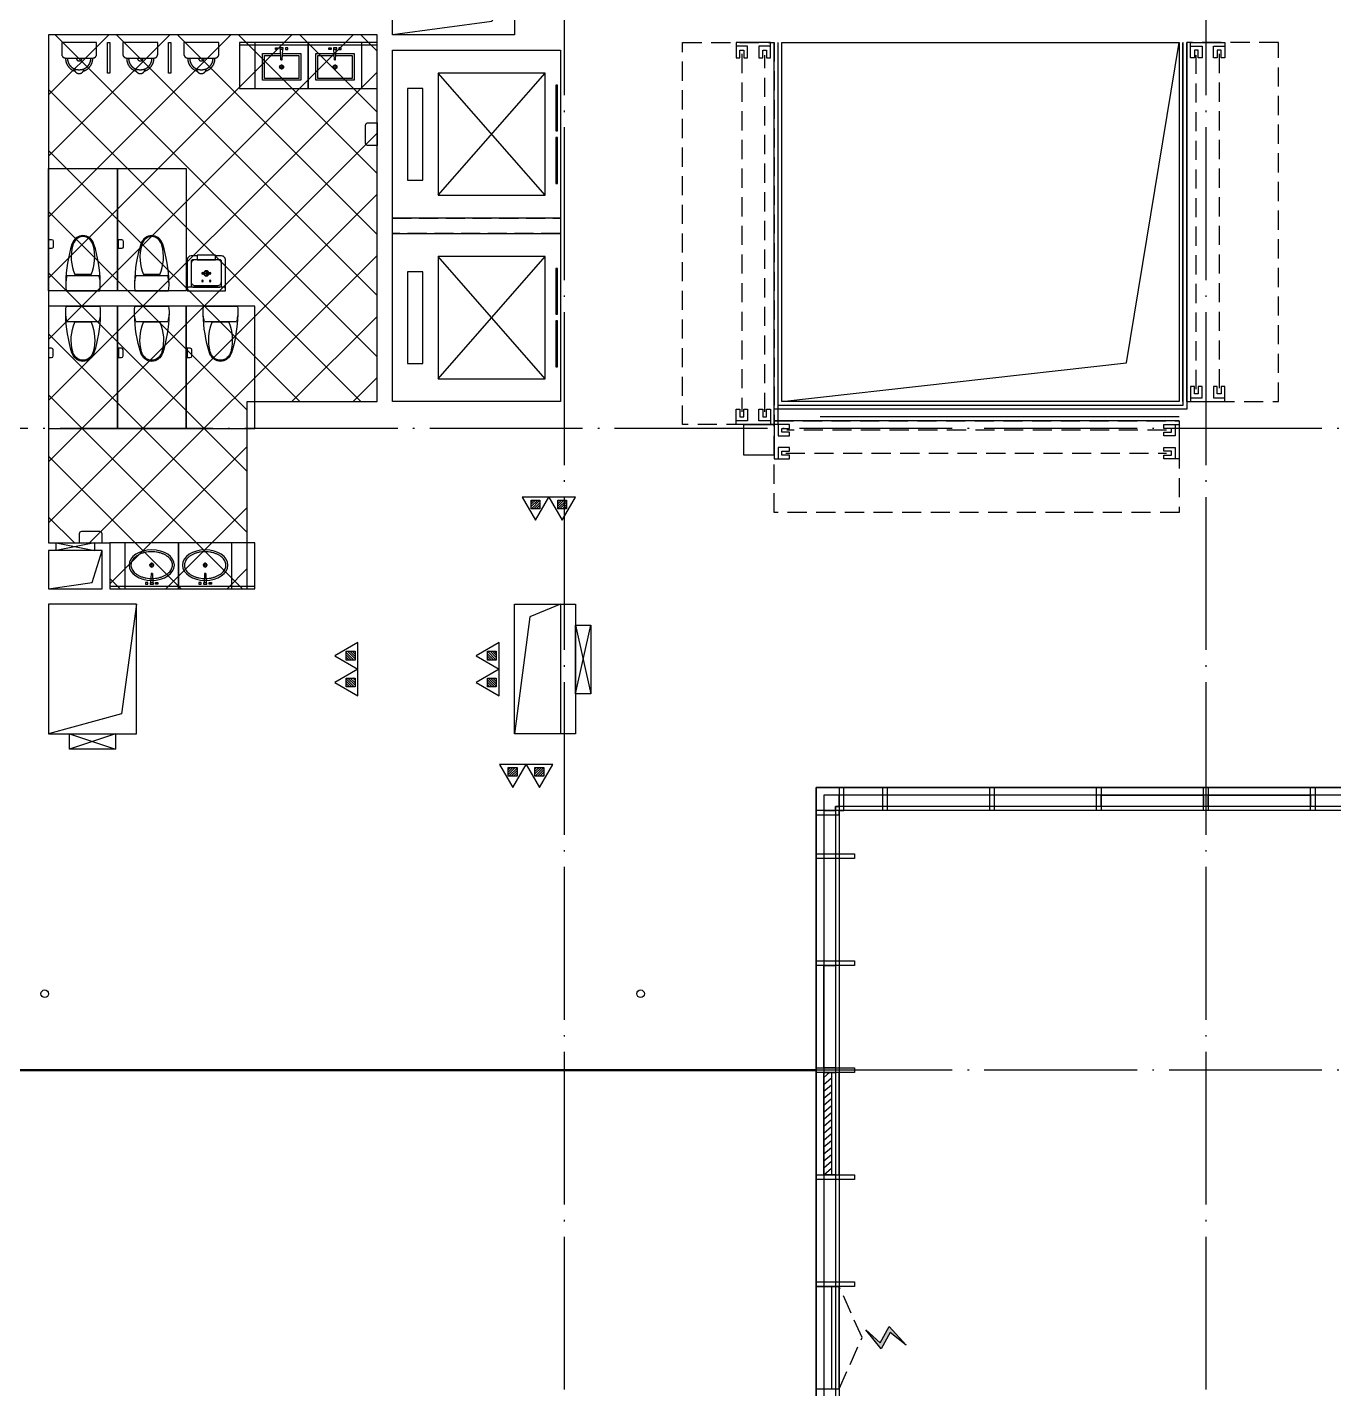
# Model space of a CAD drawing. Extents: x -186750 to 855523, y -12902 to 560425.
# Drawn here: x 121527 to 138632, y 182430 to 200250 of the extents above; entities that cross this region are included whole.
import ezdxf
from ezdxf.xclip import XClip

# ---------------------------------------------------------------- set-up
doc = ezdxf.new("R2010")
doc.units = 0
doc.header["$LTSCALE"] = 1000
doc.header["$MEASUREMENT"] = 0
doc.header["$XCLIPFRAME"] = 0
for name, pattern in [('104-10 轴网$0$DOTE', [2.4200000000000004, 2, -0.2, 0.02, -0.2]), ('8#楼幕墙$0$109-34 轴网$0$L1$0$$AUDIT_BAD_LTYPE1', [0]), ('8#楼幕墙$0$DASH', [0.35, 0.25, -0.1]), ('X-104 8#10#平面$0$109-34 轴网$0$L1$0$$AUDIT_BAD_LTYPE1', [0]), ('X-104 8#10#平面$0$CACHE', [0.375, 0.25, -0.125]), ('X-104 8#10#平面$0$DASH', [0.35, 0.25, -0.1])]:
    doc.linetypes.add(name, pattern=pattern)
for name, color, linetype in [('104-10 轴网$0$A_AXIS-轴线', 252, '104-10 轴网$0$DOTE'), ('8#楼幕墙$0$A-C_玻璃幕墙', 140, 'Continuous'), ('8#楼幕墙$0$A-TECH_结构', 21, 'Continuous'), ('EQUIP_消防', 7, 'Continuous'), ('TWT_TEXT', 7, 'Continuous'), ('VPIPE-雨水', 4, 'TG_Y'), ('X-104 8#10#平面$0$A-E_栏杆', 252, 'Continuous'), ('X-104 8#10#平面$0$A-E_电梯', 252, 'Continuous'), ('X-104 8#10#平面$0$A-FC', 252, 'X-104 8#10#平面$0$CACHE'), ('X-104 8#10#平面$0$A-I_卫-洁具', 8, 'Continuous'), ('X-104 8#10#平面$0$A-SUR_看线', 252, 'Continuous'), ('X-104 8#10#平面$0$A-TECH_暖通', 162, 'Continuous'), ('X-104 8#10#平面$0$A-TECH_结构', 252, 'Continuous'), ('X-104 8#10#平面$0$A_STR-砌块墙', 121, 'Continuous')]:
    doc.layers.add(name, color=color, linetype=linetype)
doc.layers.add('8#楼幕墙$0$04-电动窗', color=1, linetype='Continuous', plot=False)
doc.layers.add('X-104 8#10#平面$0$04-不打印_辅助线', color=165, linetype='Continuous', plot=False)
doc.styles.add('TG_LINETYPE', font='romans2.shx', dxfattribs={"width": 0.8, "height": 3, "bigfont": 'hzdf2.shx'})
doc.linetypes.add('TG_Y', pattern='A,5,-0.3,["Y",TG_LINETYPE,S=0.1,R=0,X=-0.23,Y=-0.15],0', length=5.3)

# ---------------------------------------------------------------- blocks, each defined once
blk = doc.blocks.new('104-10 轴网')
at = {"layer": '104-10 轴网$0$A_AXIS-轴线', "linetype": '104-10 轴网$0$DOTE'}
for p, q in [((137229.5977508624, 40099.99999999987), (137229.5977508621, -6500.000000000186)), ((145629.5977508624, 40099.99999999987), (145629.5977508621, -6500.000000000186)), ((168929.5977508623, 16799.99999999987), (113929.5977508621, 16799.99999999982)), ((168929.5977508623, 8399.999999999873), (113929.5977508621, 8399.999999999822))]:
    blk.add_line(p, q, dxfattribs=at)
blk = doc.blocks.new('X-104 8#10#平面$0$meae')
for p, q in [((-215.039999999979, 0), (-243.7679999999818, 0)), ((-210, 5.039999999979045), (-210, 32.76000000000931)), ((-176.7359999999753, 0), (-204.9599999999627, 0)), ((-99.54815868195146, 8), (21.68149024352897, 14.3899337600451)), ((-99.54815868195146, -7.999999999941792), (-99.54815868195146, 8)), ((21.68149024352897, -14.3899337601033), (21.68149024352897, 14.3899337600451)), ((-210, -32.25599999999395), (-210, -5.039999999979045)), ((-99.54815868195146, -8.000000000058208), (21.68149024352897, -14.3899337601033))]:
    blk.add_line(p, q)
at = {"const_width": 0.8399999999999999}
blk.add_lwpolyline([(-209.5800000000163, -0.1400000000139698, -0.9999999999999999), (-210.4199999999837, -0.1400000000139698, -0.9999999999999999)], format="xyb", close=True, dxfattribs=at)
for points in [[(17.19145484233741, 81.35012003820157), (40, 81.35012003820157), (39.99999999994179, 51.35012003820157), (17.1914548422792, 51.35012003820157)], [(21.68149024352897, 21.35012003820157), (40, 21.35012003820157), (40, -21.35012003820157), (21.68149024352897, -21.35012003820157)], [(17.19145484233741, -81.35012003820157), (40, -81.35012003820157), (39.99999999994179, -51.35012003820157), (17.1914548422792, -51.35012003820157)]]:
    blk.add_lwpolyline(points, close=True)
blk.add_circle((-210, 0), 25.2)
blk.add_ellipse((-210, 0), major_axis=(0, -296.8388870928175), ratio=0.6737661697857759)
at = {"color": 8}
blk.add_open_spline([(-210, -271.838887092832), (-201.6286662275088, -271.838887092832), (-193.2556980797672, -270.8834744876949), (-176.5567826171755, -267.0318226981908), (-168.2292954665609, -264.1331208487391), (-151.7464247078751, -256.3412992825033), (-143.592075161112, -251.4461166422116), (-127.6688291439204, -239.6628589069005), (-119.9016611408442, -232.7743547918508), (-105.0053654383519, -217.100718463771), (-97.87740360945463, -208.3160983382841), (-84.50442564953119, -189.0367220979533), (-78.25994529254967, -178.5426552897552), (-66.86596525227651, -156.1005802754662), (-61.71665413689334, -144.1531549534993), (-52.68240508378949, -119.1104159536771), (-48.79751711455174, -106.0155586157343), (-42.41598126577446, -79.01830609660828), (-39.91934085072717, -65.11628590768669), (-36.39207964838715, -36.86706837144447), (-35.3614577781409, -22.5202054088586), (-34.79793056182098, 6.244822261855006), (-35.26502483320655, 20.66266644134885), (-37.68259151588427, 49.19399507466005), (-39.63306519814068, 63.30715293157846), (-44.95700291811954, 90.86129060061648), (-48.33046480413759, 104.3019146881416), (-56.39392556494568, 130.1611448710319), (-61.0838973345235, 142.5793309712317), (-71.62818411248736, 166.0733063118532), (-77.48238030000357, 177.1485642623738), (-90.15903716551838, 197.6798496269621), (-96.98112566315103, 207.1352148510632), (-111.3602107425686, 224.2113378457143), (-118.9163064261083, 231.8314545630128), (-134.510733252624, 245.1036245926516), (-142.547481424408, 250.7556368449004), (-158.868371842138, 260.0530890176306), (-167.1509793659789, 263.6999722997425), (-183.7976203592261, 269.0257272459567), (-192.162095878215, 270.7072330619558), (-208.8995512870024, 272.153067119536), (-217.2755150526064, 271.9185741905239), (-234.0031495776493, 269.526916392555), (-242.3573442720808, 267.3679324407713), (-258.9526960913208, 261.0731867576833), (-267.1936322519905, 256.9349128940958), (-283.3781850557425, 246.65468100406), (-291.3201072766096, 240.5117016318836), (-306.6623222918133, 226.2813428560039), (-314.0611830068519, 218.1942343084957), (-328.0653621423407, 200.2301868745126), (-334.6699371464783, 190.353927289194), (-346.859358667396, 169.044026111078), (-352.4439172392595, 157.6110181525), (-362.4072642970132, 133.476927122334), (-366.7859668953461, 120.7763437553076), (-374.1964356524404, 94.43610308453208), (-377.2281845823745, 80.79684587812517), (-381.8495765395346, 52.93462008907227), (-383.4392193020904, 38.71199739631265), (-385.1273327118251, 10.0537408667733), (-385.225804392132, -4.381569712015335), (-383.9285565786413, -33.08909023553133), (-382.5328362500295, -47.36097819061251), (-378.2902226594742, -75.36972922243876), (-375.4433290168527, -89.10625087702647), (-368.3874579074909, -115.6863969620317), (-364.1784936326439, -128.529630749661), (-354.5335200406262, -152.9902308470919), (-349.097582319926, -164.6071133053629), (-337.1786070214584, -186.3198765731067), (-330.6958189697471, -196.415140855941), (-316.9037533847149, -214.843760280055), (-309.5951420506462, -223.1764269854757), (-294.4000191528467, -237.9131964488188), (-286.5148495539906, -244.3169298697612), (-270.41386736813, -255.1213227973203), (-262.1997869724291, -259.5227866767091), (-245.6385630253353, -266.3373192788567), (-237.2919559226721, -268.7527736420161), (-222.6272707111784, -271.2949484957498), (-216.3134306632564, -271.838887092832), (-210, -271.838887092832)], degree=3, knots=[0, 0, 0, 0, 0.1541728099079682, 0.1541728099079682, 0.3083456198159364, 0.3083456198159364, 0.4625184297239047, 0.4625184297239047, 0.6166912396318729, 0.6166912396318729, 0.7708640495398411, 0.7708640495398411, 0.9250368594478093, 0.9250368594478093, 1.079209669355778, 1.079209669355778, 1.233382479263746, 1.233382479263746, 1.387555289171714, 1.387555289171714, 1.541728099079682, 1.541728099079682, 1.69590090898765, 1.69590090898765, 1.850073718895619, 1.850073718895619, 2.004246528803587, 2.004246528803587, 2.158419338711555, 2.158419338711555, 2.312592148619523, 2.312592148619523, 2.466764958527492, 2.466764958527492, 2.62093776843546, 2.62093776843546, 2.775110578343428, 2.775110578343428, 2.929283388251396, 2.929283388251396, 3.083456198159364, 3.083456198159364, 3.237629008067333, 3.237629008067333, 3.391801817975301, 3.391801817975301, 3.545974627883269, 3.545974627883269, 3.700147437791237, 3.700147437791237, 3.854320247699206, 3.854320247699206, 4.008493057607174, 4.008493057607174, 4.162665867515142, 4.162665867515142, 4.31683867742311, 4.31683867742311, 4.471011487331078, 4.471011487331078, 4.625184297239047, 4.625184297239047, 4.779357107147015, 4.779357107147015, 4.933529917054983, 4.933529917054983, 5.087702726962951, 5.087702726962951, 5.24187553687092, 5.24187553687092, 5.396048346778888, 5.396048346778888, 5.550221156686856, 5.550221156686856, 5.704393966594824, 5.704393966594824, 5.858566776502792, 5.858566776502792, 6.012739586410761, 6.012739586410761, 6.166912396318729, 6.166912396318729, 6.283185307179586, 6.283185307179586, 6.283185307179586, 6.283185307179586], dxfattribs=at)
at = {"layer": 'X-104 8#10#平面$0$04-不打印_辅助线'}
blk.add_lwpolyline([(-499.9999999998836, -349.9999999999418), (-499.9999999998836, 350.0000000000582), (100.0000000001164, 350.0000000000582), (100.0000000001164, -349.9999999999418)], close=True, dxfattribs=at)
blk = doc.blocks.new('X-104 8#10#平面$0$A-toilet-F2$0$A-toilet-F3$0$$plan$00000388')
for p, q in [((-202.5, -209.53125), (-202.5, 209.53125)), ((0, -220.78125), (0, 220.78125)), ((-211.7636100000016, 107.6506163835302), (-211.7636100000016, -107.6506388835276))]:
    blk.add_line(p, q)
blk.add_lwpolyline([(-202.4999999999999, -209.5312499999999), (-151.5815775000015, -220.9312574999972), (-102.2263650000007, -226.3893074999992), (-50.17650749999908, -226.3893074999992), (8.526512829121202e-14, -220.7812499999999)])
for centre, radius, start, end in [((-70.50223739520334, -1596.893304158019), 1822.905267548176, 91.22236801686525, 107.2477400730136), ((-76.17188249999913, -236.25), 463.3354349999999, 97.73994600000086, 105.8219819999994), ((-76.17188249999913, -236.25), 463.3354349999999, 80.5376779999934, 97.73994600000086), ((-595.175017904075, 0), 128.7061108459815, 159.5476091936029, 200.4523908063857), ((-562.4982811024126, -12.18639293920603), 163.5812782416205, 107.2477400730136, 159.5476091936029), ((-580.3665348804823, -1.124999869261956e-05), 128.7061108459815, 136.8542646013629, 223.1457353986371), ((-555.5449209055997, -23.26485846064998), 162.7261878014058, 104.7785650587778, 136.8542646013629), ((-443.4417002224786, -448.2021481943076), 602.2018211347165, 67.37374387746667, 104.7785650587778), ((-562.4982811024126, 12.18639293920603), 163.5812782416205, 200.4523908063857, 252.7522599269864), ((-555.5449209055997, 23.26483596065259), 162.7261878014058, 223.1457353986371, 255.2214349412222), ((-70.50223739520334, 1596.893304158019), 1822.905267548176, 252.7522599269864, 268.7776319831348), ((-443.4417002224786, 448.2021256943101), 602.2018211347165, 255.2214349412222, 292.6262561225334)]:
    blk.add_arc(centre, radius, start, end)
blk = doc.blocks.new('X-104 8#10#平面$0$hgfasg')
at = {"layer": 'X-104 8#10#平面$0$04-不打印_辅助线'}
blk.add_lwpolyline([(-450, 1599.999999999709), (450, 1599.999999999651), (450, -3.492459654808044e-10), (-450, -2.91038304567337e-10)], close=True, dxfattribs=at)
at = {"rotation": 270}
blk.add_blockref('X-104 8#10#平面$0$A-toilet-F2$0$A-toilet-F3$0$$plan$00000388', (0, 0), dxfattribs=at)
blk = doc.blocks.new('X-104 8#10#平面$0$hgfd')
at = {"color": 8}
for p, q in [((-38.49999971458601, 228.000000048185), (38.50000028541399, 227.9999999518077)), ((3.335953806526959e-07, 266.5000000000036), (2.372253220528364e-07, 189.5000000000036))]:
    blk.add_line(p, q, dxfattribs=at)
for points in [[(250, -3.504792402964085e-07), (-249.9999999999927, 3.504792402964085e-07), (-249.9999994917889, 406.0000003504792, -0.4142135623732199), (-199.9999994292011, 456.0000002878987), (-119.9999994292084, 456.0000001877597), (-119.9999994166865, 466.000000187767), (120.0000005833208, 465.9999998122548), (120.0000005708062, 455.9999998122548), (200.000000570777, 455.9999997121158, -0.414213562372991), (250.0000005081893, 405.9999996495353)], [(175.000000062566, 49.99999974339516), (-174.9999999374049, 50.00000025659756, -0.4142135623730927), (-199.9999999061183, 75.00000028789145), (-199.9999995230974, 381.0000002878987, -0.414213562373095), (-174.9999994917962, 406.0000002565976), (175.0000005082111, 405.9999997434024, -0.4142135623731322), (200.0000004769245, 380.9999997121085), (200.0000000938744, 74.99999971210127, -0.4142135623730573)], [(250, -3.504792402964085e-07), (-249.9999999999927, 3.504792402964085e-07), (-249.9999999686988, 25.00000035048652, -0.4142135623730971), (-224.9999999373977, 50.00000031918535), (225.0000000625878, 49.99999968082193, -0.4142135623730932), (250.0000000313012, 24.99999964952804)]]:
    blk.add_lwpolyline(points, format="xyb", close=True)
blk.add_lwpolyline([(120.0000005708062, 455.9999998122548), (200.000000570777, 455.9999997121158, -0.414213562373095), (250.0000005081893, 405.9999996495353), (250, -3.504792402964085e-07), (-249.9999999999927, 3.504792402964085e-07), (-249.9999994917889, 406.0000003504792, -0.4142135623730929), (-199.9999994292011, 456.0000002878987), (-119.9999994292084, 456.0000001877597)], format="xyb")
blk.add_lwpolyline([(150.0000000876389, 69.99999977469633), (-149.9999999123756, 70.00000022531094, -0.4142135623730976), (-199.9999998497879, 120.0000002878915), (-199.9999995543913, 356.0000002878842, -0.414213562373095), (-149.9999994918035, 406.0000002253037), (150.0000005081965, 405.9999997746963, -0.414213562373095), (200.0000004456087, 355.9999997121085), (200.0000001502194, 119.9999997121231, -0.4142135623731096)], format="xyb", close=True, dxfattribs=at)
blk.add_lwpolyline([(120.0000005082184, 405.9999998122476), (-119.9999994917889, 406.0000001877524), (-119.9999994166865, 466.000000187767), (120.0000005833208, 465.9999998122548)], close=True)
for centre, radius in [((-49.99999971457146, 228.0000000625914), 10), ((2.854139893315732e-07, 228.0000000000036), 35), ((50.00000028542127, 227.9999999374159), 10), ((-49.99999983975431, 128.0000000625841), 10), ((50.00000016025297, 127.9999999374159), 10)]:
    blk.add_circle(centre, radius)
blk.add_circle((2.854139893315732e-07, 228.0000000000036), 25, dxfattribs=at)
blk = doc.blocks.new('X-104 8#10#平面$0$卫生间')
at = {"layer": 'X-104 8#10#平面$0$A-I_卫-洁具', "ltscale": 0.1}
blk.add_lwpolyline([(29249.99997658384, 18300.0000078821), (31149.99997658456, 18300.00000788411), (31149.99997658456, 18900.00000788411), (29249.99997658384, 18900.0000078821)], close=True, dxfattribs=at)
blk.add_lwpolyline([(29249.9999765839, 18900.00000788417), (29249.9999765839, 18870.00000788417), (31149.99997652085, 18870.00000788397), (31149.99997652428, 18900.00000788411)], dxfattribs=at)
for points in [[(31549.99997658755, 18300.00000787908), (31249.99997658755, 18300.00000787908), (31249.99997658755, 18180.00000787896, 0.414213562373095), (31279.99997658755, 18150.00000787896), (31519.99997658755, 18150.00000787896, 0.414213562373095), (31549.99997658755, 18180.00000787896)], [(27649.9999765533, 12800.00000788734), (27649.9999765533, 13100.00000788734), (27769.99997655342, 13100.00000788734, -0.414213562373095), (27799.99997655342, 13070.00000788734), (27799.99997655342, 12830.00000788734, -0.414213562373095), (27769.99997655342, 12800.00000788734)]]:
    blk.add_lwpolyline(points, format="xyb", close=True, dxfattribs=at)
at = {"layer": 'X-104 8#10#平面$0$A-I_卫-洁具'}
for points in [[(30074.99997657166, 15851.95678070415), (30074.99997657168, 15771.95678070415, 0.4142135623730523), (30094.99997657168, 15751.95678070415), (30134.99997657171, 15751.95678070415), (30134.99997657169, 15871.95678070415), (30094.99997657166, 15871.95678070415, 0.4142135623731306)], [(30974.99997657155, 15851.95678070412), (30974.99997657156, 15771.95678070412, 0.4142135623730523), (30994.99997657156, 15751.95678070412), (31034.99997657159, 15751.95678070412), (31034.99997657158, 15871.95678070412), (30994.99997657155, 15871.95678070412, 0.4142135623731306)], [(31889.99997657165, 15851.95678070426), (31889.99997657166, 15771.95678070426, 0.4142135623730523), (31909.99997657166, 15751.95678070426), (31949.99997657169, 15751.95678070426), (31949.99997657168, 15871.95678070426), (31909.99997657165, 15871.95678070426, 0.4142135623731306)], [(30974.99997657155, 14348.04323506608), (30974.99997657156, 14428.04323506608, -0.4142135623730523), (30994.99997657156, 14448.04323506608), (31034.99997657159, 14448.04323506608), (31034.99997657158, 14328.04323506608), (30994.99997657155, 14328.04323506608, -0.4142135623731306)], [(31889.99997657163, 14348.04323506594), (31889.99997657166, 14428.04323506594, -0.4142135623730523), (31909.99997657166, 14448.04323506594), (31949.99997657169, 14448.04323506594), (31949.99997657166, 14328.04323506594), (31909.99997657163, 14328.04323506594, -0.4142135623731306)]]:
    blk.add_lwpolyline(points, format="xyb", close=True, dxfattribs=at)
at = {"layer": 'X-104 8#10#平面$0$A-I_卫-洁具', "ltscale": 0.1, "xscale": -1}
for name, p, rotation in [('X-104 8#10#平面$0$meae', (29899.9999765845, 18800.00000788434), 270), ('X-104 8#10#平面$0$meae', (30599.9999765845, 18800.00000788411), 270), ('X-104 8#10#平面$0$hgfd', (29884.99997657168, 15000.00000755693), 180)]:
    blk.add_blockref(name, p, dxfattribs=dict(at, rotation=rotation))
for p in [(29699.99997657168, 15200.000007897), (30599.99997657168, 15200.00000788565), (31499.99997657168, 15200.00000788539)]:
    blk.add_blockref('X-104 8#10#平面$0$hgfasg', p, dxfattribs=at)
at = {"layer": 'X-104 8#10#平面$0$A-I_卫-洁具', "ltscale": 0.1, "rotation": 180}
for p in [(30599.99997657168, 15000.00000789596), (31499.99997657168, 15000.00000788481)]:
    blk.add_blockref('X-104 8#10#平面$0$hgfasg', p, dxfattribs=at)
blk = doc.blocks.new('X-104 8#10#平面$0$dfsdgf')
at = {"layer": 'X-104 8#10#平面$0$A-E_栏杆'}
for points in [[(249.9999999999673, -5049.999978165768), (249.9999999969223, -250.0000139501353), (5649.99999998985, -250.0000279002707), (5649.999999992895, -5049.999992115903)], [(299.9999999999673, -5049.999978165768), (299.9999999969514, -300.0000139501353), (5599.99999998985, -300.0000279002707), (5599.999999992895, -5049.999992115903)]]:
    blk.add_lwpolyline(points, dxfattribs=at)
blk = doc.blocks.new('X-104 8#10#平面$0$fdhggh')
at = {"layer": 'X-104 8#10#平面$0$04-不打印_辅助线', "linetype": 'X-104 8#10#平面$0$109-34 轴网$0$L1$0$$AUDIT_BAD_LTYPE1'}
h = blk.add_hatch(dxfattribs=at)
h.set_pattern_fill('多孔材料', color=256, scale=200)
h.set_pattern_definition([(45, (-111356.9507218327, 178200.0000000005), (-400.0004066222933, 400.0004066222933), []), (135, (-111356.9507218327, 178200.0000000005), (-400.0004066222933, -400.0004066222933), [])])
h.paths.add_polyline_path([(14350.00002345038, 200149.9983616374), (10050.00002342847, 200149.9983616374), (10050.0000234285, 193499.9983616375), (10850.00002341266, 193499.9983616375), (10850.00002341272, 192899.9983616325), (12650.00002341619, 192899.9983616323), (12650.00002341621, 195349.9983834741), (14350.0000234468, 195349.9983834712)])
blk.add_lwpolyline([(14350.00002345038, 200149.9983616374), (10050.00002342847, 200149.9983616374), (10050.0000234285, 193499.9983616375), (10850.00002341266, 193499.9983616375), (10850.00002341272, 192899.9983616325), (12650.00002341619, 192899.9983616323), (12650.00002341621, 195349.9983834741), (14350.0000234468, 195349.9983834712), (14350.00002345035, 200149.9983616375)], close=True, dxfattribs=at)
at = {"layer": 'X-104 8#10#平面$0$A-TECH_结构', "linetype": 'X-104 8#10#平面$0$109-34 轴网$0$L1$0$$AUDIT_BAD_LTYPE1'}
for points in [[(27099.99999999977, 194500.0000000002), (42499.99999999977, 194500.0000000002), (42499.99999999977, 216500.0000000002), (24699.99999999977, 216500.0000000002), (24699.99999999977, 215100.0000000002), (13499.99999999977, 215100.0000000002), (13499.99999999977, 208400.0000139569), (13500.00000959472, 208400.0000139569), (13499.99992818639, 203249.9997224491), (8749.99991859417, 203249.9997224486), (8750.00000000291, 206499.9999999998), (8750.000000006985, 206499.9999999977), (8750.000000006869, 206699.9999999976), (-3300.000000000233, 206700.0000000003), (-3300.000000000233, 188900.0000000002), (-1900.000000000233, 188900.0000000002), (-1900.000000000291, 177700.0000000002), (20099.99999999977, 177700.0000000002), (20099.99999999977, 190300.0000000002), (27099.99999999977, 190300.0000000002)], [(19650.00000000835, 200049.9983616325), (24850.00000000271, 200049.9983616325), (24850.00000013431, 195350.0000209255), (19650.00000013996, 195350.0000209255)]]:
    blk.add_lwpolyline(points, close=True, dxfattribs=at)
blk = doc.blocks.new('A-电梯2222')
for p, q in [((-599.9999999888532, 1800.000000028485), (-599.9999999888532, 2000.000000028485)), ((-599.9999999888532, 2000.000000028485), (599.999999990192, 2000.000000027969)), ((599.999999990192, 2000.000000027969), (599.999999990192, 1800.000000028027)), ((599.999999990192, 1800.000000028027), (-599.9999999888532, 1800.000000028485)), ((-800.0000000021246, 200.0000000191649), (-800.0000000016589, 1600.000000013759)), ((-800.0000000016589, 1600.000000013759), (800.0000000027649, 1600.000000013068)), ((800.0000000027649, 1600.000000013068), (-800.0000000021246, 200.0000000191649)), ((800.0000000021828, 200.0000000184664), (-800.0000000016589, 1600.000000013759)), ((800.0000000027649, 1600.000000013068), (800.0000000021828, 200.0000000184664)), ((800.0000000021828, 200.0000000184664), (-800.0000000021246, 200.0000000191649))]:
    blk.add_line(p, q)
for points in [[(-1100, 0), (1100, 0), (1100, 2200.000000000007), (-1100, 2200.000000000007)], [(-643.3333333326736, 38.08112883746799), (-643.3333333326736, 58.97966308711329), (-43.33333333267365, 58.97966308711329), (-43.33333333267365, 38.08112883746799)], [(43.33333333273185, 38.0811288371915), (43.33333333273185, 58.97966308683681), (643.3333333327319, 58.97966308683681), (643.3333333327319, 38.0811288371915)]]:
    blk.add_lwpolyline(points, close=True)
blk = doc.blocks.new('X-104 8#10#平面$0$jhat')
for p, q in [((-395, -250.0000000000582), (-395, 249.9999999999418)), ((-395, 249.9999999999418), (-44.99999999994179, 249.9999999999418)), ((-44.99999999994179, 249.9999999999418), (-44.99999999994179, 11.73657725605881)), ((-219.9999999999418, 32.25599999987753), (-219.9999999999418, 5.03999999986263)), ((-124.8214514199644, 8.000000000058208), (11.68149024352897, 14.3899337601033)), ((-124.8214514199644, 7.999999999941792), (-124.8214514199644, -8.000000000058208)), ((11.68149024352897, 14.3899337601033), (11.68149024352897, -14.3899337601033)), ((-225.0399999999208, -1.164153218269348e-10), (-253.7679999999236, -1.164153218269348e-10)), ((-219.9999999999418, -5.040000000095461), (-219.9999999999418, -32.76000000012573)), ((-186.7359999999171, -1.164153218269348e-10), (-214.9599999999045, -1.164153218269348e-10)), ((-124.8214514199644, -8.000000000058208), (11.68149024352897, -14.3899337601033)), ((-44.99999999994179, -12.38077738613356), (-44.99999999994179, -250.0000000000582)), ((-44.99999999994179, -250.0000000000582), (-395, -250.0000000000582))]:
    blk.add_line(p, q)
at = {"color": 8}
blk.add_lwpolyline([(-69.99999999994179, -11.06304409715813), (-69.99999999994179, -225.0000000000582), (-370, -225.0000000000582), (-370, 224.9999999999418), (-69.99999999994179, 224.9999999999418), (-69.99999999994179, 10.56628493819153)], dxfattribs=at)
at = {"ltscale": 1000, "const_width": 0.8399999999999999}
blk.add_lwpolyline([(-219.5799999999581, 0.1399999998975545, 0.9999999999999999), (-220.4199999999255, 0.1399999998975545, 0.9999999999999999)], format="xyb", close=True, dxfattribs=at)
for points in [[(7.191454842337407, 81.35012003820157), (30, 81.35012003820157), (30, 51.35012003820157), (7.191454842337407, 51.35012003820157)], [(11.68149024352897, -21.35012003820157), (30, -21.35012003820157), (30, 21.35012003820157), (11.68149024352897, 21.35012003820157)], [(7.191454842337407, -81.35012003820157), (30, -81.35012003820157), (30, -51.35012003820157), (7.191454842337407, -51.35012003820157)]]:
    blk.add_lwpolyline(points, close=True)
blk.add_circle((-219.9999999999418, -1.164153218269348e-10), 25.2)
at = {"layer": 'X-104 8#10#平面$0$04-不打印_辅助线'}
blk.add_lwpolyline([(100.0000000001164, -350), (100.0000000000582, 350), (-499.9999999999418, 350), (-499.9999999998836, -350)], close=True, dxfattribs=at)
blk = doc.blocks.new('X-104 8#10#平面$0$A-toilet-F2$0$A-toilet-F3$0$xb')
for p, q in [((177.7999999998137, 203.2000000000698), (-177.7999999993481, 203.1999999994878)), ((-228.5999999991618, 152.3999999994412), (-228.6000000010245, 9.313225746154785e-10)), ((-228.6000000010245, 9.313225746154785e-10), (228.6000000010245, -9.313225746154785e-10)), ((228.6000000010245, -9.313225746154785e-10), (228.6000000005588, 152.3999999997905))]:
    blk.add_line(p, q)
for centre, radius, start, end in [((-6.349999998696148, 209.549999998766), 171.56755229355, 106.6068803142738, 182.1210963969083), ((9.313225746154785e-10, 342.8999999993248), 63.50000000000001, 1.07073087239469, 178.9292691276053), ((6.350000001490116, 209.549999998766), 171.56755229355, 357.8789036030917, 73.39311968572625), ((-177.7999999993481, 152.3999999992084), 50.8, 90, 180), ((-6.349999998696148, 209.549999998766), 146.16755229355, 87.87890362284142, 182.1210963969083), ((1.396983861923218e-09, 203.1999999987893), 38.1, 0, 180), ((6.350000001490116, 209.549999998766), 146.16755229355, 357.8789036030917, 92.12109637715858), ((177.8000000002794, 152.3999999997905), 50.8, 0, 90)]:
    blk.add_arc(centre, radius, start, end)
blk = doc.blocks.new('X-104 8#10#平面$0$8#核心筒')
at = {"layer": 'X-104 8#10#平面$0$A-I_卫-洁具', "ltscale": 0.1}
for points in [[(10819.99873398323, 21849.99836163709), (10849.99873398323, 21849.99836163709), (10849.99873398323, 21449.99836163709), (10819.99873398323, 21449.99836163709)], [(11619.99873398323, 21849.99836163709), (11649.99873398323, 21849.99836163709), (11649.99873398323, 21449.99836163709), (11619.99873398323, 21449.99836163709)], [(14350.0000234468, 21849.99836163723), (12550.0000234468, 21849.99836163723), (12550.0000234468, 21249.99836163723), (14350.0000234468, 21249.99836163723)]]:
    blk.add_lwpolyline(points, close=True, dxfattribs=at)
blk.add_lwpolyline([(12550.0000234468, 21849.99836163723), (12550.0000234468, 21819.99836163723), (14350.00002344692, 21819.99836163712), (14350.00002345035, 21849.99836163729)], dxfattribs=at)
at = {"layer": 'X-104 8#10#平面$0$A-TECH_结构', "linetype": 'X-104 8#10#平面$0$DASH'}
blk.add_lwpolyline([(14550.00002344679, 19549.99838346642), (16750.00002344628, 19549.99838346642), (16750.00002344628, 19349.99836162853), (14550.00002344679, 19349.99836162853)], close=True, dxfattribs=at)
at = {"layer": 'X-104 8#10#平面$0$A-E_电梯', "xscale": -1, "rotation": 90}
for p in [(16750.0000234468, 20649.99838346642), (16750.0000234468, 18249.99838346642)]:
    blk.add_blockref('A-电梯2222', p, dxfattribs=at)
at = {"layer": 'X-104 8#10#平面$0$A-I_卫-洁具', "ltscale": 0.1}
for name, p, rotation in [('X-104 8#10#平面$0$A-toilet-F2$0$A-toilet-F3$0$xb', (10450.00002342847, 21849.99836163712), 180), ('X-104 8#10#平面$0$A-toilet-F2$0$A-toilet-F3$0$xb', (11250.00002342847, 21849.99836163712), 180), ('X-104 8#10#平面$0$A-toilet-F2$0$A-toilet-F3$0$xb', (12050.00002342847, 21849.99836163712), 180), ('X-104 8#10#平面$0$jhat', (13100.0000234468, 21749.99836163723), 90), ('X-104 8#10#平面$0$jhat', (13800.0000234468, 21749.99836163723), 90)]:
    blk.add_blockref(name, p, dxfattribs=dict(at, rotation=rotation))
blk = doc.blocks.new('X-104 8#10#平面$0$fdsgdfh')
at = {"layer": 'X-104 8#10#平面$0$A-TECH_结构', "linetype": 'X-104 8#10#平面$0$109-34 轴网$0$L1$0$$AUDIT_BAD_LTYPE1'}
for points in [[(18850.00000000291, 25249.99999999994), (20253.73374423392, 25389.46087554155), (20350.00000000176, 25949.99836163723)], [(8450.006772121327, 23450.00106368423), (8450.006772121327, 22149.99999212002), (8921.005071387859, 22309.13151894271), (9050.00674062816, 23450.00099037576), (8450.006772121327, 23450.00099037576)], [(16150.00002344656, 22849.99999211542), (15853.91086440366, 22126.21603221793), (14550.00002344651, 21949.99999211269)], [(16750.00000000237, 14499.99836163232), (16349.02608525718, 14334.72744898006), (16149.99999999524, 12799.99836202263)]]:
    blk.add_lwpolyline(points, dxfattribs=at)
for points in [[(20350.00000000176, 25949.99836163723), (18850.00000000339, 25949.99836163723), (18850.00000000288, 25249.99999999994), (20350.0000000013, 25249.99999999994)], [(8450.000026823487, 24849.99997205439), (9050.000041363295, 24849.99997205439), (9050.000041363295, 23550.00099037652), (8450.000026823487, 23550.00099037652)], [(8450.006772121327, 23450.00106368423), (9050.000045112247, 23450.00106368423), (9050.000045112247, 22149.99999212078), (8450.006772121327, 22149.99999212078)], [(14550.00002344657, 22849.99999211542), (16150.00002344656, 22849.99999211542), (16150.00002344656, 21949.99999211269), (14550.00002344657, 21949.99999211269)], [(10750.0000234124, 15199.99999212098), (10050.00002342812, 15199.99999212098), (10050.00002342812, 14699.99999211595), (10750.0000234124, 14699.99999211595)], [(11199.99999999686, 14499.99999211586), (10050.00002342826, 14499.99999211586), (10050.00002342826, 12799.99999250611), (11199.99999999686, 12799.99999250611)], [(16149.99999999524, 14499.99836163234), (16750.00000000237, 14499.99836163232), (16750.00000000237, 12799.9983620226), (16149.99999999524, 12799.99836202263)]]:
    blk.add_lwpolyline(points, close=True, dxfattribs=at)
at = {"layer": 'X-104 8#10#平面$0$A-TECH_结构'}
for points in [[(8450.000072856463, 23550.000963775), (8450.000026823487, 24849.99997205439), (9050.000045371824, 24850.000040969), (8862.080341181427, 23718.58417392988)], [(24449.99990949356, 23549.99995995202), (24449.99995292602, 24849.99994988367), (24999.99999660569, 24849.99997068744), (24818.80254176581, 23659.58259681691)], [(24449.99993120979, 24849.9999638038), (24999.9999999967, 24849.999988519), (24999.9999999967, 23550.00006035736), (24449.99993120979, 23550.00003564221)]]:
    blk.add_lwpolyline(points, close=True, dxfattribs=at)
for points in [[(10050.00002342812, 14699.99999211595), (10619.39593914832, 14782.85818737998), (10750.0000234124, 15199.99999212098)], [(11199.99999999703, 14499.99999211586), (11005.12674833491, 13061.95794338497), (10050.00002342826, 12799.99999250611)]]:
    blk.add_lwpolyline(points, dxfattribs=at)
blk = doc.blocks.new('8#楼幕墙$0$ii')
blk.add_lwpolyline([(-1339.999257087533, -5.379672802519053e-05), (0.0007429124671034515, -5.379672802519053e-05), (0.0007429124671034515, -150.000053796728), (-1339.999257087533, -150.000053796728)], close=True)
blk = doc.blocks.new('8#楼幕墙$0$$TCHSYS$WIN2D')
for p, q in [((-0.5, 0.5), (0.5, 0.5)), ((-0.5, 0.5), (-0.4999999999999999, -0.5)), ((0.5, 0.5), (0.4999999999999998, -0.5)), ((0.5, 0.1666666666666666), (-0.5, 0.1666666666666666)), ((0.5, -0.1666666666666667), (-0.5, -0.1666666666666667)), ((-0.4999999999999999, -0.5), (0.5, -0.5))]:
    blk.add_line(p, q)
blk = doc.blocks.new('8#楼幕墙$0$开启扇')
at = {"layer": '8#楼幕墙$0$04-电动窗'}
h = blk.add_hatch(color=1, dxfattribs=at)
h.dxf.hatch_style = 1
h.paths.add_polyline_path([(771.2538212353829, 399.4187931009801), (600.4963348774836, 588.0845509109495), (817.000029503055, 705.4227948976622), (568.9130649687795, 925.0510056701896), (737.6166181836743, 715.3361196324695), (521.1129235581029, 597.9978756457567)])
at = {"linetype": '8#楼幕墙$0$DASH'}
blk.add_lwpolyline([(0, 49.99999999714782), (670, 349.9999999971478), (1340, 49.99999999714782)], dxfattribs=at)
at = {"layer": '8#楼幕墙$0$04-电动窗', "color": 1}
blk.add_lwpolyline([(771.2538212353829, 399.4187931009801), (600.4963348774836, 588.0845509109495), (817.000029503055, 705.4227948976622), (568.9130649687795, 925.0510056701896), (737.6166181836743, 715.3361196324695), (521.1129235581029, 597.9978756457567), (771.2538212353829, 399.4187931009801)], close=True, dxfattribs=at)
at = {"xscale": -1340, "yscale": 300, "zscale": 1340, "rotation": 180}
blk.add_blockref('8#楼幕墙$0$$TCHSYS$WIN2D', (670, -100), dxfattribs=at)
blk = doc.blocks.new('8#楼幕墙$0$$WINLIB2D$00000039')
at = {"color": 0}
for points in [[(-0.4999999999983409, 0.5000000000445652), (-0.4999999999999964, -0.4999999999999716)], [(0.5000000000016591, 0.4999999999536158), (-0.4999999999983409, 0.5000000000445652)], [(0.4999999999983338, -0.5000000000463842), (0.4999999999999609, 0.4999999999999432)], [(-0.499999999999428, 0.1666666667124446), (0.500000000000572, 0.1666666666205998)], [(-0.3838834764901549, -0.166666666632409), (-0.4479860405916831, 0.1666666667079113)], [(-0.3158924398378069, -0.166666666637866), (-0.3799950039392748, 0.1666666667006353)], [(-0.2479014031851996, -0.166666666645142), (-0.3120039672867243, 0.1666666666951784)], [(-0.1799103665328481, -0.1666666666505989), (-0.2440129306343159, 0.1666666666887977)], [(-0.1119193298802692, -0.1666666666569512), (-0.1760218939817904, 0.1666666666824455)], [(-0.04392829322788927, -0.1666666666633319), (-0.1080308573293216, 0.1666666666760648)], [(0.02406274342471804, -0.1666666666696841), (-0.04003982067680312, 0.1666666666697125)], [(0.09205378007703402, -0.1666666666751411), (0.02795121597557682, 0.1666666666642556)], [(0.1600448167296129, -0.1666666666815217), (0.0959422526280953, 0.1666666666578749)], [(0.2280358533819644, -0.166666666687874), (0.163933289280525, 0.1666666666505989)], [(0.2960268900345753, -0.1666666666942547), (0.231924325933047, 0.1666666666460657)], [(0.3640179266869801, -0.1666666667006069), (0.2999153625854838, 0.166666666639685)], [(0.4320089633395341, -0.1666666667060639), (0.3679063992380058, 0.166666666632409)], [(0.4999999999916831, -0.1666666667115209), (0.4358974358904746, 0.1666666666260568)], [(-0.4518745131427302, -0.1666666666260284), (-0.5000000000072298, 0.08358586507802102)], [(-0.500000000000572, -0.1666666666214951), (0.499999999999428, -0.1666666667124446)], [(0.4999999999983338, -0.5000000000463842), (-0.5000000000016662, -0.4999999999554348)]]:
    blk.add_lwpolyline(points, dxfattribs=at)
blk = doc.blocks.new('8#楼幕墙$0$A$C13E80662')
for points in [[(150.0005130732898, 150.2641038001748), (150.0005130732898, 200.2641038001238), (0.0005130732897669077, 200.2641038001238), (0.0005130732897669077, 0.2641038001238485), (150.0005130732898, 0.2641038001238485)], [(150.0005130732898, 0.2641038001747802), (200.0005130733043, 0.2641038001747802), (200.0005130733043, 150.2641038001748), (150.0005130732898, 150.2641038001748)]]:
    blk.add_lwpolyline(points)
blk = doc.blocks.new('8#楼幕墙')
at = {"layer": '8#楼幕墙$0$A-C_玻璃幕墙'}
for points in [[(7599.999999999651, 207000.0000000004), (7599.999999999651, 208400.0000000004), (13199.99999999965, 208400.0000000004), (13199.99999999965, 215400.0000000004), (24399.99999999965, 215400.0000000004), (24399.99999999965, 216800.0000000004), (42799.99999999965, 216800.0000000004), (42799.99999999965, 194200.0000000004), (27399.99999999965, 194200.0000000004), (27399.99999999965, 190000.0000000004), (20399.99999999965, 190000.0000000004), (20399.99999999965, 177400.0000000004), (-2200.000000000349, 177400.0000000004), (-2200.000000000466, 188600.0000000004), (-3600.000000000466, 188600.0000000004), (-3600.000000000349, 207000.0000000004)], [(7649.999999999651, 206950.0000000004), (7649.999999999651, 208350.0000000004), (13249.99999999965, 208350.0000000004), (13249.99999999965, 215350.0000000004), (24449.99999999965, 215350.0000000004), (24449.99999999965, 216750.0000000004), (42749.99999999965, 216750.0000000004), (42749.99999999965, 194250.0000000004), (27349.99999999965, 194250.0000000004), (27349.99999999965, 190050.0000000004), (20349.99999999965, 190050.0000000004), (20349.99999999965, 177450.0000000004), (-2150.000000000349, 177450.0000000004), (-2150.000000000466, 188650.0000000004), (-3550.000000000466, 188650.0000000004), (-3550.000000000349, 206950.0000000004)], [(7799.999999999651, 206800.0000000004), (7799.999999999651, 208200.0000000004), (13399.99999999965, 208200.0000000004), (13399.99999999965, 215200.0000000004), (24599.99999999965, 215200.0000000004), (24599.99999999965, 216600.0000000004), (42599.99999999965, 216600.0000000004), (42599.99999999965, 194400.0000000004), (27199.99999999965, 194400.0000000004), (27199.99999999965, 190200.0000000004), (20199.99999999965, 190200.0000000004), (20199.99999999965, 177600.0000000004), (-2000.000000000349, 177600.0000000004), (-2000.000000000466, 188800.0000000004), (-3400.000000000466, 188800.0000000004), (-3400.000000000349, 206800.0000000004)], [(20399.99999999965, 190000.0000000004), (20459.99999999968, 190000.0000000004), (20459.99999999965, 190300.0000000004), (20399.99999999965, 190300.0000000005)], [(20969.99999999546, 190300.0000139607), (21029.99999999546, 190300.0000139607), (21029.99999999546, 190000.0000139598), (20969.99999999546, 190000.0000139598)], [(22369.99999999546, 190300.0000139607), (22429.99999999546, 190300.0000139607), (22429.99999999546, 190000.0000139598), (22369.99999999546, 190000.0000139598)], [(23769.99999999546, 190300.0000139609), (23829.99999999546, 190300.0000139609), (23829.99999999546, 190000.00001396), (23769.99999999546, 190000.00001396)], [(25169.99999999546, 190300.0000139609), (25229.99999999546, 190300.0000139609), (25229.99999999546, 190000.00001396), (25169.99999999546, 190000.00001396)], [(26569.99999999546, 190300.0000139607), (26629.99999999546, 190300.0000139607), (26629.99999999546, 190000.0000139598), (26569.99999999546, 190000.0000139598)], [(20399.99999999968, 189940.0000000004), (20399.99999999965, 190000.0000000004), (20099.99999999965, 190000.0000000004), (20099.99999999965, 189940.0000000004)], [(20099.99999999709, 189370.000013957), (20099.99999999709, 189430.000013957), (20599.99999999732, 189430.0000139579), (20599.99999999732, 189370.0000139579)], [(20099.99999999697, 187970.000013957), (20099.99999999697, 188030.000013957), (20599.99999999721, 188030.0000139579), (20599.99999999721, 187970.0000139579)], [(20099.99999999697, 186570.000013957), (20099.99999999697, 186630.000013957), (20599.99999999721, 186630.0000139579), (20599.99999999721, 186570.0000139579)], [(20099.99999999709, 185170.000013957), (20099.99999999709, 185230.000013957), (20599.99999999732, 185230.0000139579), (20599.99999999732, 185170.0000139579)], [(20099.99999999709, 183770.000013957), (20099.99999999709, 183830.000013957), (20599.99999999732, 183830.000013957), (20599.99999999732, 183770.000013957)]]:
    blk.add_lwpolyline(points, close=True, dxfattribs=at)
at = {"layer": '8#楼幕墙$0$A-TECH_结构'}
blk.add_lwpolyline([(7899.999999999651, 206700.0000000004), (7899.999999999651, 208100.0000000004), (13499.99999999965, 208100.0000000004), (13499.99999999965, 215100.0000000004), (24699.99999999965, 215100.0000000004), (24699.99999999965, 216500.0000000004), (42499.99999999965, 216500.0000000004), (42499.99999999965, 194500.0000000004), (27099.99999999965, 194500.0000000004), (27099.99999999965, 190300.0000000004), (20099.99999999965, 190300.0000000004), (20099.99999999965, 177700.0000000004), (-1900.000000000349, 177700.0000000004), (-1900.000000000466, 188900.0000000004), (-3300.000000000466, 188900.0000000004), (-3300.000000000349, 206700.0000000004)], close=True, dxfattribs=at)
at = {"layer": '8#楼幕墙$0$A-C_玻璃幕墙'}
for name, p, rotation in [('8#楼幕墙$0$A$C13E80662', (20199.73589619953, 190200.0005130737), 270), ('8#楼幕墙$0$ii', (23830.00074290915, 190049.9999601603), 180), ('8#楼幕墙$0$ii', (25230.00074290915, 190049.9999601603), 180), ('8#楼幕墙$0$ii', (20349.99999999534, 186630.000013957), 270)]:
    blk.add_blockref(name, p, dxfattribs=dict(at, rotation=rotation))
at = {"layer": '8#楼幕墙$0$A-C_玻璃幕墙', "linetype": '8#楼幕墙$0$109-34 轴网$0$L1$0$$AUDIT_BAD_LTYPE1', "rotation": 270}
blk.add_blockref('8#楼幕墙$0$ii', (20349.99999999546, 185230.000013957), dxfattribs=at)
at = {"layer": '8#楼幕墙$0$A-C_玻璃幕墙', "linetype": '8#楼幕墙$0$109-34 轴网$0$L1$0$$AUDIT_BAD_LTYPE1', "xscale": -1, "rotation": 270}
blk.add_blockref('8#楼幕墙$0$开启扇', (20349.99999999569, 182430.0000139579), dxfattribs=at)
at = {"layer": 'Defpoints', "color": 2, "linetype": '8#楼幕墙$0$109-34 轴网$0$L1$0$$AUDIT_BAD_LTYPE1', "xscale": 1340, "yscale": 300.0000000000001, "zscale": -1340, "rotation": 270}
blk.add_blockref('8#楼幕墙$0$$WINLIB2D$00000039', (20249.99977570691, 185900.000013957), dxfattribs=at)
blk = doc.blocks.new('*U207')
at = {"layer": 'X-104 8#10#平面$0$A-E_栏杆'}
for points in [[(-5299.999999989996, 50), (0, 50)], [(-5299.999999989996, 0), (-599.9999999950014, 0)]]:
    blk.add_lwpolyline(points, dxfattribs=at)
at = {"layer": 'X-104 8#10#平面$0$A-FC'}
for p, q in [((-150.1205822191259, 475.0000000123109), (-5135.222420518556, 474.9995015044406)), ((-5135.222420518556, 173.9195319662686), (-164.7775794651534, 173.9200283635582))]:
    blk.add_line(p, q, dxfattribs=at)
blk.add_lwpolyline([(0, 50), (-5299.999999990636, 50), (-5299.999999990636, 1250.000000000786), (0, 1250.000000000786)], close=True, dxfattribs=at)
at = {"layer": 'X-104 8#10#平面$0$A-FC', "ltscale": 1000}
for points in [[(-5249.999999982399, 100.0000000116124), (-5249.999999984029, 250.0000000111468), (-5099.999999984262, 250.0000000130094), (-5099.999999983331, 200.0000000130094), (-5199.999999983331, 200.0000000111468), (-5199.999999982865, 150.0000000120781), (-5099.999999983098, 150.0000000130094), (-5099.999999982399, 100.0000000130094), (-5299.999999983796, 100.0000000041618), (-5299.999999987464, 550.0000000041618), (-5099.999999985193, 550.0000000130094), (-5099.999999984728, 500.0000000130094), (-5199.999999984728, 500.0000000120781), (-5199.999999983796, 450.0000000116124), (-5099.999999984029, 450.0000000125438), (-5099.999999984029, 400.0000000130094), (-5249.999999983796, 400.0000000111468), (-5249.999999985193, 550.0000000116124)], [(-50.00000000130967, 100.0000000071886), (-49.99999999967986, 250.000000006723), (-199.999999999447, 250.0000000085856), (-200.0000000003783, 200.0000000085856), (-100.0000000003783, 200.000000006723), (-100.000000000844, 150.0000000076543), (-200.0000000006112, 150.0000000085856), (-200.0000000013097, 100.0000000085856), (8.731149137020111e-11, 99.99999999973807), (3.754394128918648e-09, 549.9999999997381), (-199.9999999985157, 550.0000000085856), (-199.9999999989814, 500.0000000085856), (-99.99999999898137, 500.0000000076543), (-99.99999999991269, 450.0000000071886), (-199.9999999996799, 450.00000000812), (-199.9999999996799, 400.0000000085856), (-49.99999999991269, 400.000000006723), (-49.9999999985157, 550.0000000071886)]]:
    blk.add_lwpolyline(points, dxfattribs=at)
blk = doc.blocks.new('*U208')
at = {"layer": 'X-104 8#10#平面$0$A-E_栏杆'}
for points in [[(-4999.999979327851, 50), (0, 50)], [(-4999.999979327851, 0), (-299.999979332857, 0)]]:
    blk.add_lwpolyline(points, dxfattribs=at)
at = {"layer": 'X-104 8#10#平面$0$A-FC'}
for p, q in [((-150.1205822191259, 475.0000000123109), (-4835.222399856411, 474.9995015044406)), ((-4835.222399856411, 173.9195319662686), (-164.7775794651534, 173.9200283635582))]:
    blk.add_line(p, q, dxfattribs=at)
blk.add_lwpolyline([(0, 50), (-4999.999979328491, 50), (-4999.999979328491, 1250.000000000786), (0, 1250.000000000786)], close=True, dxfattribs=at)
at = {"layer": 'X-104 8#10#平面$0$A-FC', "ltscale": 1000}
for points in [[(-4949.999979320255, 100.0000000116124), (-4949.999979321885, 250.0000000111468), (-4799.999979322118, 250.0000000130094), (-4799.999979321186, 200.0000000130094), (-4899.999979321186, 200.0000000111468), (-4899.999979320721, 150.0000000120781), (-4799.999979320954, 150.0000000130094), (-4799.999979320255, 100.0000000130094), (-4999.999979321652, 100.0000000041618), (-4999.999979325319, 550.0000000041618), (-4799.999979323049, 550.0000000130094), (-4799.999979322583, 500.0000000130094), (-4899.999979322583, 500.0000000120781), (-4899.999979321652, 450.0000000116124), (-4799.999979321885, 450.0000000125438), (-4799.999979321885, 400.0000000130094), (-4949.999979321652, 400.0000000111468), (-4949.999979323049, 550.0000000116124)], [(-50.00000000130967, 100.0000000071886), (-49.99999999967986, 250.000000006723), (-199.999999999447, 250.0000000085856), (-200.0000000003783, 200.0000000085856), (-100.0000000003783, 200.000000006723), (-100.000000000844, 150.0000000076543), (-200.0000000006112, 150.0000000085856), (-200.0000000013097, 100.0000000085856), (8.731149137020111e-11, 99.99999999973807), (3.754394128918648e-09, 549.9999999997381), (-199.9999999985157, 550.0000000085856), (-199.9999999989814, 500.0000000085856), (-99.99999999898137, 500.0000000076543), (-99.99999999991269, 450.0000000071886), (-199.9999999996799, 450.00000000812), (-199.9999999996799, 400.0000000085856), (-49.99999999991269, 400.000000006723), (-49.9999999985157, 550.0000000071886)]]:
    blk.add_lwpolyline(points, dxfattribs=at)
blk = doc.blocks.new('*U209')
at = {"layer": 'X-104 8#10#平面$0$A-E_栏杆'}
for points in [[(-4699.998361631831, 50), (0, 50)], [(-4699.998361631831, 0), (0.001638363162783207, 0)]]:
    blk.add_lwpolyline(points, dxfattribs=at)
at = {"layer": 'X-104 8#10#平面$0$A-FC'}
for p, q in [((-150.1205822191259, 475.0000000123109), (-4535.220782160392, 474.9995015044406)), ((-4535.220782160392, 173.9195319662686), (-164.7775794651534, 173.9200283635582))]:
    blk.add_line(p, q, dxfattribs=at)
blk.add_lwpolyline([(0, 50), (-4699.998361632472, 50), (-4699.998361632472, 1250.000000000786), (0, 1250.000000000786)], close=True, dxfattribs=at)
at = {"layer": 'X-104 8#10#平面$0$A-FC', "ltscale": 1000}
for points in [[(-4649.998361624235, 100.0000000116124), (-4649.998361625865, 250.0000000111468), (-4499.998361626098, 250.0000000130094), (-4499.998361625167, 200.0000000130094), (-4599.998361625167, 200.0000000111468), (-4599.998361624701, 150.0000000120781), (-4499.998361624934, 150.0000000130094), (-4499.998361624235, 100.0000000130094), (-4699.998361625632, 100.0000000041618), (-4699.998361629299, 550.0000000041618), (-4499.998361627029, 550.0000000130094), (-4499.998361626564, 500.0000000130094), (-4599.998361626564, 500.0000000120781), (-4599.998361625632, 450.0000000116124), (-4499.998361625865, 450.0000000125438), (-4499.998361625865, 400.0000000130094), (-4649.998361625632, 400.0000000111468), (-4649.998361627029, 550.0000000116124)], [(-50.00000000130967, 100.0000000071886), (-49.99999999967986, 250.000000006723), (-199.999999999447, 250.0000000085856), (-200.0000000003783, 200.0000000085856), (-100.0000000003783, 200.000000006723), (-100.000000000844, 150.0000000076543), (-200.0000000006112, 150.0000000085856), (-200.0000000013097, 100.0000000085856), (8.731149137020111e-11, 99.99999999973807), (3.754394128918648e-09, 549.9999999997381), (-199.9999999985157, 550.0000000085856), (-199.9999999989814, 500.0000000085856), (-99.99999999898137, 500.0000000076543), (-99.99999999991269, 450.0000000071886), (-199.9999999996799, 450.00000000812), (-199.9999999996799, 400.0000000085856), (-49.99999999991269, 400.000000006723), (-49.9999999985157, 550.0000000071886)]]:
    blk.add_lwpolyline(points, dxfattribs=at)
blk = doc.blocks.new('X-104 8#10#平面$0$dsrr')
at = {"layer": 'X-104 8#10#平面$0$A-TECH_结构', "color": 2, "linetype": 'X-104 8#10#平面$0$109-34 轴网$0$L1$0$$AUDIT_BAD_LTYPE1'}
blk.add_lwpolyline([(-6049.999999991735, 50.00002764243982), (-5649.999999991735, 50.00002764243982), (-5649.999999991735, -349.9999863076664), (-6049.999999991735, -349.9999863076664)], close=True, dxfattribs=at)
at = {"linetype": 'X-104 8#10#平面$0$109-34 轴网$0$L1$0$$AUDIT_BAD_LTYPE1'}
for name, p, rotation in [('*U208', (-5599.999999993452, 5050.00000697092), 90), ('*U207', (-5649.999999990396, 150.0000276421779), 179.9999999999999)]:
    blk.add_blockref(name, p, dxfattribs=dict(at, rotation=rotation))
at = {"linetype": 'X-104 8#10#平面$0$109-34 轴网$0$L1$0$$AUDIT_BAD_LTYPE1', "xscale": -1, "rotation": 270}
blk.add_blockref('*U209', (-299.9999999975262, 5049.998361632315), dxfattribs=at)
blk = doc.blocks.new('*U265')
at = {"linetype": 'X-104 8#10#平面$0$109-34 轴网$0$L1$0$$AUDIT_BAD_LTYPE1'}
for p, q in [((0, 0), (900, -200)), ((900, 0), (0, -200))]:
    blk.add_line(p, q, dxfattribs=at)
blk.add_lwpolyline([(0, 0), (900, 0), (900, -200), (0, -200)], close=True, dxfattribs=at)
blk = doc.blocks.new('X-104 8#10#平面$0$rrttg')
at = {"linetype": 'X-104 8#10#平面$0$109-34 轴网$0$L1$0$$AUDIT_BAD_LTYPE1'}
for p, q in [((0, 0), (600, -200)), ((600, 0), (0, -200))]:
    blk.add_line(p, q, dxfattribs=at)
blk.add_lwpolyline([(0, 0), (600, 0), (600, -200), (0, -200)], close=True, dxfattribs=at)
blk = doc.blocks.new('*U266')
at = {"linetype": 'X-104 8#10#平面$0$109-34 轴网$0$L1$0$$AUDIT_BAD_LTYPE1'}
for p, q in [((0, 0), (500, -99.99999999993815)), ((500, 0), (0, -99.99999999993815))]:
    blk.add_line(p, q, dxfattribs=at)
blk.add_lwpolyline([(0, 0), (500, 0), (500, -99.99999999993815), (0, -99.99999999993815)], close=True, dxfattribs=at)
blk = doc.blocks.new('X-104 8#10#平面')
at = {"layer": 'X-104 8#10#平面$0$A-SUR_看线', "linetype": 'X-104 8#10#平面$0$DASH', "ltscale": 2, "const_width": 30}
blk.add_lwpolyline([(131856.9507218297, 186600.0000139568), (109856.9507218324, 186600.0000139569)], dxfattribs=at)
at = {"layer": 'X-104 8#10#平面$0$A-TECH_结构'}
blk.add_lwpolyline([(131406.9507219727, 195350.0000209252), (135916.5748862066, 195855.7066539372), (136606.9507218354, 200049.9983616322)], dxfattribs=at)
at = {"layer": 'X-104 8#10#平面$0$A_STR-砌块墙', "linetype": 'X-104 8#10#平面$0$109-34 轴网$0$L1$0$$AUDIT_BAD_LTYPE1'}
blk.add_lwpolyline([(127906.9507218278, 192699.9999921161), (128706.9507452622, 192699.9999921161), (128706.9507452622, 190999.9999925042), (127906.9507218278, 190999.9999925042)], close=True, dxfattribs=at)
at = {"linetype": 'X-104 8#10#平面$0$109-34 轴网$0$L1$0$$AUDIT_BAD_LTYPE1'}
ref = blk.add_blockref('8#楼幕墙', (111756.9507218327, -1.455191522836685e-10), dxfattribs=at)
XClip(ref).set_block_clipping_path([(-18549.999999999476, -12899.999999999882), (65550.0000000003, 284100.0000000003)])
for name, p in [('X-104 8#10#平面$0$fdhggh', (111756.9507218327, -2.91038304567337e-10)), ('X-104 8#10#平面$0$fdsgdfh', (111756.9507218327, 178199.9999999999)), ('X-104 8#10#平面$0$dsrr', (136956.9507218328, 194999.9999999999))]:
    blk.add_blockref(name, p, dxfattribs=at)
ref = blk.add_blockref('104-10 轴网', (-8672.647029029395, 178200.0000000001), dxfattribs=at)
XClip(ref).set_block_clipping_path([(104379.59775086239, -11899.999999999955), (178479.5977508624, 45500.000000000044)])
ref = blk.add_blockref('X-104 8#10#平面$0$8#核心筒', (111756.9507218325, 178200.0000000001), dxfattribs=at)
XClip(ref).set_block_clipping_path([(26471.7187019658, 9169.45379652601), (6194.944046860503, 9169.45379652601), (6194.944046860503, 24849.99999999962), (13199.326257924098, 24849.99999999962), (13199.326257924098, 28747.76650458391), (30949.323868885593, 28747.76650458391), (30949.323868885593, 9045.8814578944), (26672.873603426604, 9045.8814578944)])
at = {"linetype": 'X-104 8#10#平面$0$109-34 轴网$0$L1$0$$AUDIT_BAD_LTYPE1', "rotation": 180}
for name, p in [('X-104 8#10#平面$0$dfsdgf', (136956.9507218323, 194999.9999999999)), ('X-104 8#10#平面$0$卫生间', (153756.9507218323, 211800))]:
    blk.add_blockref(name, p, dxfattribs=at)
at = {"layer": 'X-104 8#10#平面$0$A-TECH_暖通', "linetype": 'X-104 8#10#平面$0$109-34 轴网$0$L1$0$$AUDIT_BAD_LTYPE1'}
for name, p in [('*U266', (121906.9507452452, 193499.9983616431, 4850)), ('X-104 8#10#平面$0$rrttg', (122081.9507335454, 190999.9983620283, 2250))]:
    blk.add_blockref(name, p, dxfattribs=at)
at = {"layer": 'X-104 8#10#平面$0$A-TECH_暖通', "linetype": 'X-104 8#10#平面$0$109-34 轴网$0$L1$0$$AUDIT_BAD_LTYPE1', "rotation": 89.99999999999984}
blk.add_blockref('*U265', (128706.9507452467, 191524.9983616385, 2250), dxfattribs=at)
blk = doc.blocks.new('$TWTSYS$00000546')
h = blk.add_hatch()
h.set_pattern_fill('ANSI31', color=256, scale=200, style=0)
h.set_pattern_definition([(45, (-38543.80223862439, -6670.830405693208), (-17.67766952966369, 17.67766952966369), [])])
h.paths.add_polyline_path([(-64.92232553117356, 173.7449990885525), (64.922325531159, 173.7449990885525), (64.922325531159, 43.90034802621994), (-64.92232553117356, 43.90034802621994)])
for points in [[(0, 343.6163707387423), (-198.3870041439732, 0), (198.3870041439732, 0)], [(-64.92232553117356, 173.7449990885525), (64.922325531159, 173.7449990885525), (64.922325531159, 43.90034802621994), (-64.92232553117356, 43.90034802621994)]]:
    blk.add_lwpolyline(points, close=True)
blk = doc.blocks.new('灭火器1')
at = {"layer": 'EQUIP_消防', "xscale": 0.88, "yscale": 0.88, "zscale": 0.88, "rotation": 270}
for p in [(283401.6493893405, 14625.69975781103), (283401.6493893405, 14276.53863051755)]:
    blk.add_blockref('$TWTSYS$00000546', p, dxfattribs=at)
blk = doc.blocks.new('灭火器2')
at = {"layer": 'EQUIP_消防', "xscale": 0.88, "yscale": 0.88, "zscale": 0.88, "rotation": 90.00000000000001}
for p in [(-4049632.307172487, -27063.59765158885), (-4049632.307172487, -27412.75877888233)]:
    blk.add_blockref('$TWTSYS$00000546', p, dxfattribs=at)

msp = doc.modelspace()

# ---------------------------------------------------------------- linework, layer by layer
at = {"layer": 'VPIPE-雨水', "color": 0, "linetype": 'Continuous'}
for centre in [(121756.9507218328, 187600.0000000143), (129556.9878171309, 187600.2497698345)]:
    msp.add_circle(centre, 50, dxfattribs=at)

# ---------------------------------------------------------------- block references
msp.add_blockref('X-104 8#10#平面', (0, 0))
at = {"layer": 'EQUIP_消防'}
for p in [(4175489.057192836, 219088.176577063), (4177339.257894315, 219088.176577063)]:
    msp.add_blockref('灭火器2', p, dxfattribs=at)
at = {"layer": 'TWT_TEXT', "linetype": 'ByBlock', "rotation": 270}
for p in [(113905.8315511163, 477501.6477509666), (113605.8315510856, 474001.6493818468)]:
    msp.add_blockref('灭火器1', p, dxfattribs=at)

doc.saveas('drawing.dxf')
